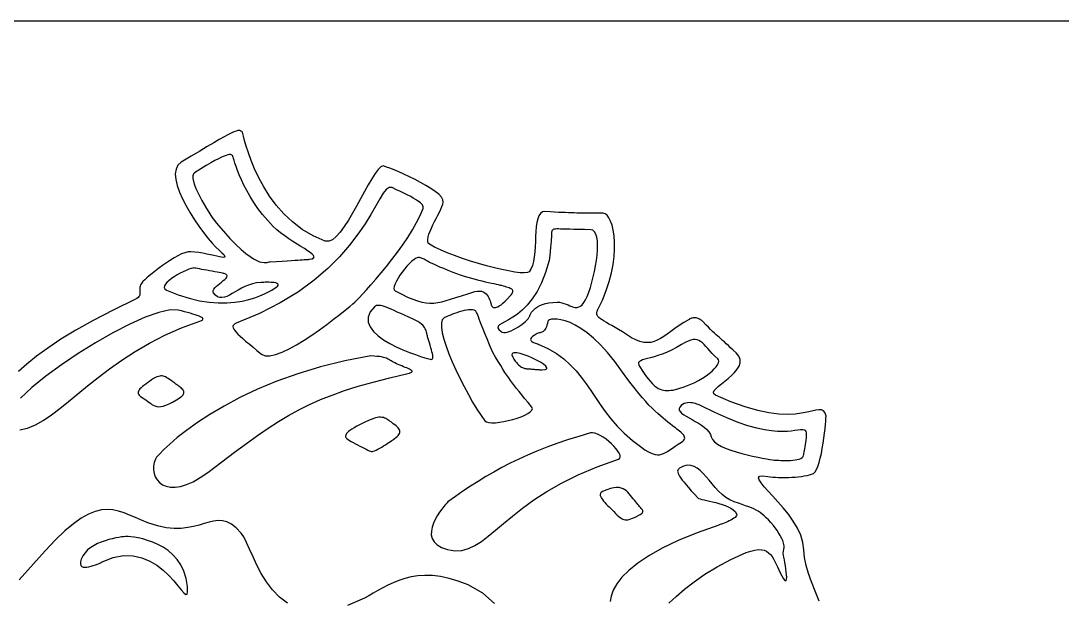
# Model space of a CAD drawing. Extents: x 3 to 102.9, y 3 to 69.3.
# Drawn here: x 59.61 to 76.85, y 59.72 to 69.3 of the extents above; entities that cross this region are included whole.
import ezdxf

# ---------------------------------------------------------------- set-up
doc = ezdxf.new("R2010")
doc.units = 0
doc.layers.add('CUT', color=1, linetype='CONTINUOUS')
doc.layers.add('ENGRAVE', color=7, linetype='CONTINUOUS')

msp = doc.modelspace()

# ---------------------------------------------------------------- linework, layer by layer
at = {"layer": 'CUT'}
msp.add_lwpolyline([(4, 69.3), (9.7, 69.3), (9.7, 66.3), (23.5, 66.3), (23.5, 69.3), (101.9, 69.3, -0.414214), (102.9, 68.3), (102.9, 30.25, -0.414214), (101.9, 29.25), (4, 29.25, -0.414214), (3, 30.25), (3, 68.3, -0.414214)], format="xyb", close=True, dxfattribs=at)
at = {"layer": 'ENGRAVE'}
for points in [[(72.8219, 59.6874), (72.7573, 59.851), (72.6982, 60.0025), (72.6473, 60.1442), (72.607, 60.2783), (72.5801, 60.4072), (72.569, 60.533), (72.5543, 60.655), (72.5172, 60.7762), (72.4618, 60.8955), (72.3923, 61.0116), (72.3129, 61.1235), (72.2277, 61.23), (72.1408, 61.3301), (72.0565, 61.4225), (71.9789, 61.5061), (71.9121, 61.5799), (71.8604, 61.6426), (71.8279, 61.6932), (71.8187, 61.7304), (71.8371, 61.7532), (71.8871, 61.7605), (71.973, 61.751), (72.0108, 61.7455), (72.0534, 61.741), (72.1001, 61.7376), (72.1502, 61.7352), (72.2027, 61.7339), (72.2571, 61.7338), (72.3124, 61.7349), (72.368, 61.7371), (72.423, 61.7406), (72.4767, 61.7453), (72.5282, 61.7514), (72.5768, 61.7587), (72.6218, 61.7674), (72.6624, 61.7775), (72.6977, 61.789), (72.727, 61.802), (72.7535, 61.825), (72.7781, 61.8641), (72.801, 61.9167), (72.8221, 61.9806), (72.8414, 62.0534), (72.8589, 62.1326), (72.8747, 62.2159), (72.8886, 62.301), (72.9008, 62.3854), (72.9112, 62.4668), (72.9199, 62.5427), (72.9268, 62.6109), (72.932, 62.6689), (72.9354, 62.7143), (72.9371, 62.7448), (72.937, 62.758), (72.9177, 62.8094), (72.8922, 62.8405), (72.8591, 62.8549), (72.8171, 62.856), (72.7647, 62.8474), (72.7005, 62.8324), (72.6232, 62.8146), (72.5312, 62.7974), (72.4234, 62.7843), (72.2982, 62.7788), (72.1542, 62.7844), (71.99, 62.8045), (71.8043, 62.8427), (71.5957, 62.9023), (71.3627, 62.9869), (71.104, 63.1), (71.0777, 63.1205), (71.0729, 63.1456), (71.0866, 63.175), (71.1153, 63.2085), (71.1559, 63.2456), (71.205, 63.2861), (71.2594, 63.3295), (71.3159, 63.3756), (71.3711, 63.424), (71.4218, 63.4744), (71.4648, 63.5264), (71.4968, 63.5797), (71.5144, 63.6339), (71.5145, 63.6888), (71.4938, 63.7439), (71.449, 63.799), (71.4004, 63.8446), (71.3573, 63.8846), (71.3188, 63.9198), (71.2843, 63.9509), (71.253, 63.9788), (71.2241, 64.0044), (71.1969, 64.0285), (71.1705, 64.0519), (71.1443, 64.0754), (71.1175, 64.0998), (71.0892, 64.1261), (71.0589, 64.1549), (71.0257, 64.1872), (70.9888, 64.2238), (70.9475, 64.2654), (70.901, 64.313), (70.8806, 64.3322), (70.8604, 64.3476), (70.8405, 64.3596), (70.821, 64.3685), (70.8021, 64.3746), (70.7839, 64.3783), (70.7665, 64.3798), (70.7501, 64.3796), (70.7348, 64.378), (70.7207, 64.3752), (70.7079, 64.3717), (70.6967, 64.3677), (70.687, 64.3636), (70.6791, 64.3597), (70.673, 64.3564), (70.669, 64.354), (70.5834, 64.3021), (70.5056, 64.251), (70.4344, 64.2015), (70.3689, 64.1544), (70.3079, 64.1107), (70.2504, 64.0713), (70.1953, 64.0369), (70.1416, 64.0085), (70.0882, 63.9869), (70.034, 63.9731), (69.978, 63.9679), (69.919, 63.9721), (69.8561, 63.9866), (69.7882, 64.0124), (69.7142, 64.0502), (69.633, 64.101), (69.5657, 64.1452), (69.5029, 64.1843), (69.4448, 64.2189), (69.3915, 64.2495), (69.343, 64.2768), (69.2995, 64.3013), (69.2611, 64.3236), (69.2279, 64.3441), (69.1999, 64.3636), (69.1774, 64.3825), (69.1603, 64.4014), (69.1488, 64.4209), (69.1431, 64.4416), (69.1431, 64.4639), (69.149, 64.4885), (69.161, 64.516), (69.2358, 64.6743), (69.2973, 64.8292), (69.3464, 64.9797), (69.3839, 65.1248), (69.4107, 65.2637), (69.4276, 65.3954), (69.4356, 65.519), (69.4354, 65.6335), (69.4279, 65.738), (69.414, 65.8317), (69.3945, 65.9134), (69.3704, 65.9824), (69.3424, 66.0377), (69.3114, 66.0784), (69.2783, 66.1034), (69.244, 66.112), (69.1589, 66.1122), (69.0839, 66.1124), (69.0174, 66.1126), (68.9581, 66.113), (68.9045, 66.1135), (68.8552, 66.1141), (68.8088, 66.115), (68.7638, 66.1161), (68.7187, 66.1175), (68.6722, 66.1193), (68.6227, 66.1214), (68.569, 66.124), (68.5095, 66.1269), (68.4428, 66.1304), (68.3674, 66.1344), (68.282, 66.139), (68.2403, 66.1325), (68.2073, 66.109), (68.1819, 66.0706), (68.163, 66.0193), (68.1494, 65.9572), (68.1399, 65.8863), (68.1334, 65.8087), (68.1287, 65.7262), (68.1248, 65.6411), (68.1203, 65.5554), (68.1142, 65.471), (68.1054, 65.39), (68.0926, 65.3145), (68.0747, 65.2465), (68.0505, 65.188), (68.019, 65.141), (67.9913, 65.1279), (67.941, 65.1235), (67.871, 65.127), (67.7837, 65.1379), (67.6819, 65.1554), (67.5683, 65.179), (67.4456, 65.2078), (67.3164, 65.2414), (67.1833, 65.2789), (67.0492, 65.3199), (66.9165, 65.3635), (66.7881, 65.4092), (66.6666, 65.4562), (66.5546, 65.504), (66.4548, 65.5518), (66.37, 65.599), (66.3512, 65.618), (66.3421, 65.6449), (66.3416, 65.6788), (66.3486, 65.7188), (66.3618, 65.7636), (66.3802, 65.8125), (66.4026, 65.8643), (66.428, 65.918), (66.4551, 65.9727), (66.4829, 66.0273), (66.5102, 66.0808), (66.5359, 66.1322), (66.5589, 66.1806), (66.578, 66.2248), (66.5921, 66.264), (66.6, 66.297), (66.5943, 66.3364), (66.5678, 66.3796), (66.5234, 66.4258), (66.4639, 66.4741), (66.3922, 66.5236), (66.311, 66.5735), (66.2232, 66.6228), (66.1316, 66.6706), (66.0392, 66.7161), (65.9486, 66.7584), (65.8628, 66.7966), (65.7845, 66.8298), (65.7167, 66.8572), (65.6621, 66.8777), (65.6236, 66.8906), (65.604, 66.895), (65.5661, 66.8792), (65.5219, 66.836), (65.4721, 66.7695), (65.4175, 66.6839), (65.3587, 66.5831), (65.2965, 66.4714), (65.2317, 66.3527), (65.1649, 66.2313), (65.0968, 66.1111), (65.0283, 65.9963), (64.96, 65.891), (64.8926, 65.7993), (64.8269, 65.7252), (64.7635, 65.6729), (64.7034, 65.6465), (64.647, 65.65), (64.4465, 65.7378), (64.2659, 65.8448), (64.1042, 65.9676), (63.9604, 66.1027), (63.8335, 66.2469), (63.7226, 66.3966), (63.6266, 66.5485), (63.5446, 66.6992), (63.4756, 66.8453), (63.4187, 66.9834), (63.3727, 67.1101), (63.3368, 67.2219), (63.31, 67.3155), (63.2912, 67.3875), (63.2795, 67.4345), (63.274, 67.453), (63.2628, 67.4646), (63.2509, 67.4739), (63.2369, 67.48), (63.2195, 67.4824), (63.1974, 67.4803), (63.1693, 67.473), (63.1337, 67.4598), (63.0895, 67.44), (63.0352, 67.4129), (62.9696, 67.3777), (62.8913, 67.3339), (62.799, 67.2806), (62.6913, 67.2172), (62.567, 67.1429), (62.4246, 67.0571), (62.263, 66.959), (62.2075, 66.9087), (62.1751, 66.8423), (62.1637, 66.7621), (62.171, 66.6702), (62.1947, 66.5691), (62.2325, 66.461), (62.2822, 66.3482), (62.3415, 66.233), (62.4082, 66.1176), (62.48, 66.0044), (62.5546, 65.8956), (62.6298, 65.7935), (62.7032, 65.7004), (62.7728, 65.6186), (62.8361, 65.5504), (62.891, 65.498), (62.9348, 65.4581), (62.9642, 65.4276), (62.9802, 65.4054), (62.9837, 65.3907), (62.9758, 65.3827), (62.9575, 65.3804), (62.9296, 65.3828), (62.8934, 65.3893), (62.8496, 65.3987), (62.7994, 65.4102), (62.7437, 65.423), (62.6836, 65.4361), (62.6199, 65.4487), (62.5538, 65.4598), (62.4861, 65.4685), (62.418, 65.474), (62.3738, 65.4709), (62.3232, 65.4581), (62.2675, 65.4367), (62.2079, 65.4081), (62.1456, 65.3736), (62.0817, 65.3345), (62.0174, 65.292), (61.954, 65.2475), (61.8926, 65.2022), (61.8344, 65.1575), (61.7805, 65.1147), (61.7323, 65.0749), (61.6909, 65.0396), (61.6574, 65.0099), (61.633, 64.9873), (61.619, 64.973), (61.6012, 64.9498), (61.5887, 64.9275), (61.5805, 64.906), (61.5759, 64.8853), (61.574, 64.8654), (61.5741, 64.8462), (61.5753, 64.8277), (61.5769, 64.8099), (61.578, 64.7927), (61.5777, 64.7762), (61.5754, 64.7602), (61.5702, 64.7448), (61.5613, 64.7299), (61.5478, 64.7155), (61.529, 64.7015), (61.504, 64.688), (61.1331, 64.5076), (60.8061, 64.3371), (60.5193, 64.1758), (60.2693, 64.0232), (60.0527, 63.8787), (59.8658, 63.7419), (59.7053, 63.612), (59.5676, 63.4886)], [(59.588, 62.521), (59.7173, 62.5533), (59.8466, 62.6072), (59.9774, 62.6802), (60.1114, 62.7701), (60.2503, 62.8746), (60.3957, 62.9914), (60.5492, 63.1181), (60.7125, 63.2525), (60.8872, 63.3922), (61.0751, 63.535), (61.2776, 63.6785), (61.4966, 63.8204), (61.7335, 63.9584), (61.9901, 64.0902), (62.2681, 64.2135), (62.569, 64.326), (62.5946, 64.3361), (62.6114, 64.3462), (62.6198, 64.3562), (62.6205, 64.3664), (62.6139, 64.3766), (62.6006, 64.387), (62.5811, 64.3975), (62.5559, 64.4082), (62.5255, 64.4193), (62.4905, 64.4306), (62.4513, 64.4422), (62.4085, 64.4543), (62.3627, 64.4667), (62.3143, 64.4796), (62.2639, 64.493), (62.212, 64.507), (62.0766, 64.5111), (61.8908, 64.4693), (61.6647, 64.3879), (61.4081, 64.2729), (61.1311, 64.1306), (60.8436, 63.967), (60.5556, 63.7885), (60.2771, 63.601), (60.0181, 63.4108), (59.7885, 63.2241), (59.5983, 63.047)], [(70.3325, 59.6493), (70.4564, 59.7625), (70.5957, 59.8825), (70.753, 60.0067), (70.9309, 60.1321), (71.1323, 60.2562), (71.3598, 60.3761), (71.616, 60.489), (71.6911, 60.5156), (71.7574, 60.5321), (71.8157, 60.5391), (71.8669, 60.5375), (71.9116, 60.528), (71.9507, 60.5112), (71.985, 60.488), (72.0151, 60.4589), (72.042, 60.4247), (72.0662, 60.3862), (72.0888, 60.3441), (72.1103, 60.299), (72.1316, 60.2518), (72.1535, 60.203), (72.1767, 60.1535), (72.202, 60.104), (72.2308, 60.0557), (72.2526, 60.0283), (72.2683, 60.0195), (72.2785, 60.0268), (72.2839, 60.0477), (72.2851, 60.0798), (72.283, 60.1208), (72.2782, 60.168), (72.2715, 60.2191), (72.2634, 60.2717), (72.2547, 60.3233), (72.2462, 60.3715), (72.2384, 60.4138), (72.2322, 60.4477), (72.2281, 60.471), (72.227, 60.481), (72.234, 60.5145), (72.2385, 60.5452), (72.2407, 60.5734), (72.2407, 60.5994), (72.2386, 60.6237), (72.2345, 60.6467), (72.2286, 60.6685), (72.221, 60.6897), (72.2118, 60.7107), (72.2011, 60.7316), (72.1891, 60.753), (72.1758, 60.7752), (72.1615, 60.7985), (72.1461, 60.8233), (72.1299, 60.8501), (72.113, 60.879), (72.0643, 60.9363), (72.0206, 60.9862), (71.9811, 61.0297), (71.9447, 61.0673), (71.9106, 61.0999), (71.8778, 61.1281), (71.8453, 61.1527), (71.8122, 61.1744), (71.7777, 61.1939), (71.7406, 61.212), (71.7002, 61.2293), (71.6554, 61.2467), (71.6053, 61.2649), (71.549, 61.2845), (71.4856, 61.3063), (71.414, 61.331), (71.3428, 61.3623), (71.2767, 61.4036), (71.2152, 61.4528), (71.1575, 61.5079), (71.1029, 61.5668), (71.0507, 61.6276), (71.0003, 61.6882), (70.951, 61.7465), (70.902, 61.8006), (70.8528, 61.8483), (70.8025, 61.8878), (70.7505, 61.9168), (70.6962, 61.9335), (70.6388, 61.9358), (70.5776, 61.9216), (70.512, 61.889), (70.4984, 61.8787), (70.4883, 61.8672), (70.482, 61.854), (70.4796, 61.839), (70.4813, 61.8217), (70.4871, 61.8019), (70.4974, 61.7793), (70.5122, 61.7535), (70.5318, 61.7242), (70.5562, 61.6912), (70.5856, 61.6541), (70.6203, 61.6125), (70.6603, 61.5663), (70.7058, 61.515), (70.757, 61.4583), (70.814, 61.396), (70.8273, 61.3872), (70.8498, 61.3788), (70.8803, 61.3703), (70.9177, 61.3615), (70.9606, 61.3522), (71.0079, 61.3421), (71.0583, 61.3309), (71.1107, 61.3182), (71.1639, 61.304), (71.2165, 61.2877), (71.2675, 61.2693), (71.3155, 61.2483), (71.3593, 61.2246), (71.3979, 61.1978), (71.4298, 61.1677), (71.454, 61.134), (71.4582, 61.1191), (71.4551, 61.1039), (71.4455, 61.0884), (71.4304, 61.0728), (71.4108, 61.0574), (71.3875, 61.0423), (71.3615, 61.0276), (71.3338, 61.0136), (71.3052, 61.0004), (71.2767, 60.9882), (71.2493, 60.9771), (71.2239, 60.9674), (71.2015, 60.9591), (71.1829, 60.9525), (71.1691, 60.9477), (71.161, 60.945), (70.8008, 60.8178), (70.4896, 60.6902), (70.2242, 60.5633), (70.0015, 60.4378), (69.818, 60.3149), (69.6706, 60.1953), (69.556, 60.0801), (69.471, 59.9701), (69.4123, 59.8664), (69.3766, 59.7697), (69.3607, 59.6812)], [(64.0187, 59.6518), (63.8863, 59.7525), (63.7715, 59.8714), (63.6724, 60.0028), (63.5871, 60.1413), (63.5135, 60.2815), (63.4497, 60.4177), (63.3937, 60.5446), (63.3436, 60.6566), (63.2974, 60.7482), (63.253, 60.814), (63.1704, 60.8993), (63.0924, 60.9592), (63.0176, 60.9971), (62.9445, 61.0163), (62.8719, 61.0201), (62.7984, 61.0117), (62.7225, 60.9944), (62.643, 60.9716), (62.5584, 60.9465), (62.4674, 60.9224), (62.3685, 60.9026), (62.2605, 60.8904), (62.1419, 60.889), (62.0113, 60.9018), (61.8675, 60.932), (61.709, 60.983), (61.6025, 61.0256), (61.5024, 61.0687), (61.407, 61.1098), (61.3145, 61.1463), (61.2233, 61.1757), (61.1317, 61.1955), (61.038, 61.2031), (60.9404, 61.1959), (60.8372, 61.1714), (60.7269, 61.127), (60.6075, 61.0602), (60.4775, 60.9685), (60.3352, 60.8493), (60.1788, 60.7), (60.0066, 60.5181), (59.817, 60.301), (59.5763, 60.038)], [(67.4476, 59.645), (67.252, 59.8177), (67.009, 59.954), (66.8481, 60.0164), (66.6968, 60.0619), (66.5547, 60.0918), (66.4211, 60.1077), (66.2956, 60.1109), (66.1777, 60.103), (66.0667, 60.0855), (65.9622, 60.0597), (65.8637, 60.0273), (65.7705, 59.9896), (65.6822, 59.9481), (65.5983, 59.9042), (65.5181, 59.8595), (65.4412, 59.8154), (65.367, 59.7735), (65.295, 59.735), (65.0151, 59.6118)]]:
    msp.add_lwpolyline(points, dxfattribs=at)
for points in [[(63.731, 65.307), (63.838, 65.3142), (63.9316, 65.3203), (64.0128, 65.3256), (64.0825, 65.33), (64.1419, 65.3337), (64.1917, 65.3368), (64.2331, 65.3393), (64.267, 65.3413), (64.2944, 65.3428), (64.3162, 65.3441), (64.3335, 65.3452), (64.3472, 65.3461), (64.3583, 65.3469), (64.3679, 65.3478), (64.3768, 65.3488), (64.386, 65.35), (64.4286, 65.3591), (64.4526, 65.3722), (64.4597, 65.389), (64.4516, 65.4095), (64.4299, 65.4336), (64.3965, 65.461), (64.3529, 65.4917), (64.3009, 65.5255), (64.2422, 65.5623), (64.1784, 65.602), (64.1114, 65.6444), (64.0427, 65.6895), (63.9742, 65.737), (63.9074, 65.7868), (63.8441, 65.8389), (63.786, 65.893), (63.6933, 65.9913), (63.6089, 66.0914), (63.5324, 66.1919), (63.4635, 66.292), (63.402, 66.3904), (63.3474, 66.4861), (63.2996, 66.578), (63.2581, 66.6649), (63.2227, 66.7457), (63.193, 66.8194), (63.1688, 66.8848), (63.1497, 66.9408), (63.1353, 66.9863), (63.1255, 67.0203), (63.1198, 67.0415), (63.118, 67.049), (63.1135, 67.0582), (63.1078, 67.0668), (63.1001, 67.0741), (63.0897, 67.0796), (63.0758, 67.0826), (63.0577, 67.0826), (63.0347, 67.0789), (63.006, 67.071), (62.9709, 67.0583), (62.9286, 67.0401), (62.8784, 67.0159), (62.8196, 66.9852), (62.7514, 66.9472), (62.673, 66.9014), (62.5838, 66.8472), (62.483, 66.784), (62.4635, 66.7621), (62.4548, 66.7295), (62.4558, 66.6876), (62.4654, 66.638), (62.4824, 66.582), (62.5058, 66.521), (62.5344, 66.4566), (62.567, 66.39), (62.6026, 66.3228), (62.64, 66.2563), (62.6782, 66.1921), (62.7159, 66.1315), (62.752, 66.076), (62.7855, 66.0269), (62.8152, 65.9858), (62.84, 65.954), (62.9597, 65.8139), (63.0681, 65.6947), (63.1657, 65.5949), (63.2532, 65.5127), (63.3311, 65.4466), (63.4, 65.3948), (63.4606, 65.3558), (63.5135, 65.3279), (63.5593, 65.3094), (63.5985, 65.2988), (63.6318, 65.2943), (63.6598, 65.2943), (63.6832, 65.2973), (63.7024, 65.3015), (63.7181, 65.3052)], [(65.137, 64.639), (65.1648, 64.6681), (65.207, 64.7129), (65.2619, 64.772), (65.3275, 64.844), (65.4019, 64.9273), (65.4833, 65.0207), (65.5697, 65.1226), (65.6594, 65.2317), (65.7503, 65.3466), (65.8407, 65.4658), (65.9286, 65.5879), (66.0121, 65.7114), (66.0894, 65.835), (66.1586, 65.9573), (66.2177, 66.0767), (66.265, 66.192), (66.2681, 66.2057), (66.2675, 66.2197), (66.263, 66.2343), (66.2543, 66.2495), (66.2413, 66.2656), (66.2237, 66.2827), (66.2014, 66.3008), (66.1741, 66.3201), (66.1416, 66.3408), (66.1037, 66.3631), (66.0602, 66.387), (66.0109, 66.4126), (65.9555, 66.4402), (65.8939, 66.4699), (65.8258, 66.5018), (65.751, 66.536), (65.7036, 66.5391), (65.6562, 66.5068), (65.6054, 66.4426), (65.548, 66.35), (65.4807, 66.2324), (65.4005, 66.0934), (65.3039, 65.9364), (65.1879, 65.7649), (65.0491, 65.5823), (64.8843, 65.3922), (64.6903, 65.1981), (64.4639, 65.0033), (64.2017, 64.8115), (63.9007, 64.626), (63.5575, 64.4503), (63.169, 64.288), (63.1464, 64.2774), (63.1303, 64.2651), (63.1207, 64.2507), (63.1176, 64.2341), (63.1211, 64.215), (63.1311, 64.1932), (63.1476, 64.1685), (63.1706, 64.1407), (63.2002, 64.1096), (63.2363, 64.0749), (63.2789, 64.0364), (63.328, 63.9938), (63.3837, 63.947), (63.446, 63.8958), (63.5147, 63.8398), (63.59, 63.779), (63.6505, 63.7521), (63.7293, 63.7502), (63.8234, 63.7704), (63.93, 63.8095), (64.0462, 63.8644), (64.1692, 63.9322), (64.2961, 64.0097), (64.4239, 64.0939), (64.5498, 64.1816), (64.671, 64.2699), (64.7845, 64.3557), (64.8875, 64.4359), (64.9772, 64.5073), (65.0506, 64.5671), (65.1048, 64.612)], [(68.351, 65.331), (68.2931, 65.1309), (68.2257, 64.9593), (68.1513, 64.8137), (68.072, 64.6917), (67.99, 64.5907), (67.9076, 64.5082), (67.8271, 64.4417), (67.7507, 64.3888), (67.6807, 64.3468), (67.6193, 64.3133), (67.5687, 64.2857), (67.5312, 64.2617), (67.509, 64.2386), (67.5044, 64.214), (67.5197, 64.1853), (67.557, 64.15), (67.5765, 64.1395), (67.6003, 64.1351), (67.6278, 64.1361), (67.6583, 64.142), (67.6911, 64.1521), (67.7257, 64.166), (67.7612, 64.183), (67.7971, 64.2026), (67.8327, 64.2242), (67.8673, 64.2472), (67.9003, 64.2709), (67.9309, 64.295), (67.9586, 64.3187), (67.9826, 64.3415), (68.0023, 64.3628), (68.017, 64.382), (68.0202, 64.3886), (68.0245, 64.3994), (68.0304, 64.4137), (68.0384, 64.4309), (68.049, 64.4504), (68.0628, 64.4715), (68.0802, 64.4937), (68.1017, 64.5164), (68.128, 64.5388), (68.1594, 64.5604), (68.1965, 64.5806), (68.2398, 64.5987), (68.2897, 64.6141), (68.3469, 64.6262), (68.4118, 64.6344), (68.485, 64.638), (68.5242, 64.6359), (68.5616, 64.6291), (68.5974, 64.6188), (68.6317, 64.6062), (68.6646, 64.5925), (68.6963, 64.5791), (68.727, 64.5672), (68.7567, 64.558), (68.7857, 64.5528), (68.8141, 64.5528), (68.8419, 64.5593), (68.8695, 64.5736), (68.8968, 64.5968), (68.9241, 64.6303), (68.9514, 64.6753), (68.979, 64.733), (69.0076, 64.8044), (69.0348, 64.8832), (69.0604, 64.9678), (69.0837, 65.0566), (69.1045, 65.1478), (69.1223, 65.2397), (69.1367, 65.3309), (69.1471, 65.4195), (69.1533, 65.504), (69.1547, 65.5826), (69.151, 65.6537), (69.1417, 65.7157), (69.1264, 65.7669), (69.1046, 65.8056), (69.076, 65.8302), (69.04, 65.839), (68.9349, 65.8405), (68.8427, 65.8422), (68.7624, 65.844), (68.6931, 65.8458), (68.634, 65.8475), (68.5842, 65.849), (68.5428, 65.8502), (68.5089, 65.8509), (68.4816, 65.851), (68.4601, 65.8504), (68.4435, 65.849), (68.431, 65.8467), (68.4215, 65.8434), (68.4143, 65.8389), (68.4084, 65.8331), (68.403, 65.826), (68.3994, 65.82), (68.3969, 65.8141), (68.3952, 65.8074), (68.394, 65.7993), (68.3933, 65.789), (68.3927, 65.7759), (68.3921, 65.7592), (68.3912, 65.7382), (68.39, 65.7123), (68.388, 65.6806), (68.3852, 65.6426), (68.3813, 65.5973), (68.3762, 65.5443), (68.3696, 65.4827), (68.3612, 65.4118)], [(67.571, 64.912), (67.5464, 64.9174), (67.5162, 64.9237), (67.4811, 64.9311), (67.4413, 64.9396), (67.3973, 64.9491), (67.3496, 64.9597), (67.2987, 64.9714), (67.2449, 64.9843), (67.1887, 64.9982), (67.1305, 65.0134), (67.0708, 65.0297), (67.01, 65.0473), (66.9486, 65.0661), (66.887, 65.0861), (66.8257, 65.1074), (66.765, 65.13), (66.6805, 65.1635), (66.6067, 65.1937), (66.5429, 65.2207), (66.488, 65.2449), (66.4412, 65.2663), (66.4016, 65.2851), (66.3684, 65.3017), (66.3406, 65.3161), (66.3174, 65.3287), (66.2978, 65.3395), (66.2811, 65.3488), (66.2662, 65.3568), (66.2523, 65.3638), (66.2386, 65.3698), (66.2241, 65.3751), (66.208, 65.38), (66.1829, 65.3797), (66.1524, 65.3678), (66.1175, 65.3457), (66.0795, 65.3151), (66.0395, 65.2773), (65.9986, 65.234), (65.9582, 65.1866), (65.9193, 65.1366), (65.883, 65.0856), (65.8506, 65.035), (65.8233, 64.9863), (65.8022, 64.9411), (65.7884, 64.9009), (65.7832, 64.8671), (65.7876, 64.8413), (65.803, 64.825), (65.9118, 64.7692), (66.0089, 64.7231), (66.096, 64.6864), (66.1748, 64.6585), (66.2472, 64.6387), (66.3148, 64.6267), (66.3796, 64.6218), (66.4433, 64.6236), (66.5075, 64.6315), (66.5742, 64.645), (66.645, 64.6635), (66.7218, 64.6865), (66.8064, 64.7135), (66.9004, 64.7439), (67.0057, 64.7773), (67.124, 64.813), (67.1645, 64.8217), (67.2007, 64.8233), (67.2328, 64.8187), (67.2611, 64.8088), (67.2859, 64.7943), (67.3073, 64.7762), (67.3257, 64.7554), (67.3413, 64.7326), (67.3543, 64.7089), (67.365, 64.685), (67.3736, 64.6618), (67.3805, 64.6402), (67.3858, 64.621), (67.3898, 64.6052), (67.3928, 64.5936), (67.395, 64.587), (67.3977, 64.5815), (67.4016, 64.575), (67.4068, 64.5679), (67.4137, 64.5612), (67.4224, 64.5553), (67.4332, 64.551), (67.4463, 64.5489), (67.462, 64.5498), (67.4805, 64.5542), (67.5021, 64.5629), (67.5269, 64.5765), (67.5553, 64.5957), (67.5875, 64.6212), (67.6236, 64.6536), (67.6641, 64.6937), (67.709, 64.742), (67.7262, 64.7625), (67.7389, 64.7806), (67.7474, 64.7967), (67.7518, 64.8107), (67.7525, 64.8232), (67.7495, 64.8341), (67.7432, 64.8438), (67.7338, 64.8525), (67.7214, 64.8604), (67.7062, 64.8677), (67.6886, 64.8747), (67.6688, 64.8815), (67.6469, 64.8884), (67.6231, 64.8957), (67.5978, 64.9035)], [(63.582, 64.965), (63.5096, 64.9574), (63.4413, 64.9424), (63.3768, 64.9215), (63.3159, 64.8962), (63.2585, 64.8679), (63.2043, 64.8382), (63.1532, 64.8086), (63.1049, 64.7805), (63.0593, 64.7555), (63.0161, 64.735), (62.9752, 64.7205), (62.9364, 64.7136), (62.8995, 64.7157), (62.8642, 64.7283), (62.8305, 64.7529), (62.798, 64.791), (62.7896, 64.812), (62.7917, 64.8339), (62.8027, 64.8566), (62.8208, 64.8797), (62.8443, 64.9031), (62.8715, 64.9265), (62.9007, 64.9498), (62.9301, 64.9726), (62.9581, 64.9948), (62.983, 65.0161), (63.003, 65.0363), (63.0164, 65.0552), (63.0215, 65.0726), (63.0166, 65.0881), (63, 65.1017), (62.97, 65.113), (62.9625, 65.1146), (62.9462, 65.1178), (62.9223, 65.1224), (62.8919, 65.1281), (62.8564, 65.1347), (62.8168, 65.142), (62.7746, 65.1498), (62.7308, 65.1579), (62.6866, 65.166), (62.6435, 65.1739), (62.6024, 65.1814), (62.5647, 65.1882), (62.5316, 65.1943), (62.5043, 65.1992), (62.484, 65.2029), (62.472, 65.205), (62.4526, 65.204), (62.4235, 65.1966), (62.3864, 65.1835), (62.3433, 65.1655), (62.2959, 65.1434), (62.2461, 65.1179), (62.1957, 65.0897), (62.1466, 65.0596), (62.1006, 65.0284), (62.0596, 64.9967), (62.0253, 64.9654), (61.9996, 64.9351), (61.9844, 64.9067), (61.9815, 64.8809), (61.9928, 64.8584), (62.02, 64.84), (62.2099, 64.7618), (62.3905, 64.7031), (62.5617, 64.6619), (62.7233, 64.6365), (62.8749, 64.6249), (63.0165, 64.6254), (63.1478, 64.636), (63.2685, 64.655), (63.3785, 64.6804), (63.4776, 64.7105), (63.5655, 64.7433), (63.642, 64.777), (63.7069, 64.8098), (63.76, 64.8398), (63.8011, 64.8651), (63.83, 64.884), (63.8538, 64.9026), (63.8661, 64.9182), (63.8683, 64.9313), (63.8617, 64.9419), (63.8476, 64.9504), (63.8274, 64.9569), (63.8024, 64.9617), (63.7739, 64.965), (63.7433, 64.967), (63.7119, 64.968), (63.6811, 64.9682), (63.6521, 64.9678), (63.6264, 64.9671), (63.6052, 64.9662), (63.59, 64.9654)], [(66.341, 64.066), (66.3359, 64.0799), (66.3318, 64.0947), (66.3282, 64.1103), (66.3247, 64.1267), (66.3207, 64.1436), (66.3158, 64.1612), (66.3093, 64.1794), (66.3009, 64.198), (66.2899, 64.217), (66.276, 64.2364), (66.2585, 64.2562), (66.2371, 64.2761), (66.2111, 64.2962), (66.1801, 64.3164), (66.1436, 64.3367), (66.101, 64.357), (66.0269, 64.39), (65.9584, 64.4209), (65.8954, 64.4493), (65.8376, 64.4754), (65.7848, 64.499), (65.7367, 64.5199), (65.6931, 64.5381), (65.6538, 64.5535), (65.6184, 64.566), (65.5868, 64.5755), (65.5588, 64.5819), (65.534, 64.5851), (65.5123, 64.585), (65.4934, 64.5815), (65.477, 64.5746), (65.463, 64.564), (65.3905, 64.4758), (65.3571, 64.3902), (65.358, 64.3077), (65.3886, 64.2287), (65.4441, 64.1536), (65.5199, 64.0827), (65.6113, 64.0166), (65.7136, 63.9555), (65.8221, 63.8999), (65.9321, 63.8502), (66.0389, 63.8068), (66.1379, 63.77), (66.2242, 63.7404), (66.2933, 63.7182), (66.3405, 63.704), (66.361, 63.698), (66.3811, 63.6928), (66.3972, 63.6913), (66.4097, 63.6936), (66.4186, 63.6997), (66.4244, 63.7095), (66.4271, 63.7231), (66.4271, 63.7405), (66.4245, 63.7616), (66.4196, 63.7865), (66.4127, 63.8152), (66.404, 63.8476), (66.3936, 63.8838), (66.3819, 63.9237), (66.3691, 63.9674), (66.3554, 64.0148)], [(67.416, 63.815), (67.3672, 63.929), (67.3252, 64.0294), (67.2893, 64.117), (67.259, 64.1928), (67.2336, 64.2577), (67.2126, 64.3125), (67.1953, 64.3582), (67.1813, 64.3956), (67.1698, 64.4257), (67.1604, 64.4493), (67.1523, 64.4674), (67.1452, 64.4809), (67.1382, 64.4905), (67.1309, 64.4973), (67.1227, 64.5022), (67.113, 64.506), (67.0855, 64.5118), (67.0543, 64.5135), (67.0199, 64.5116), (66.9831, 64.5065), (66.9446, 64.4988), (66.9052, 64.4889), (66.8654, 64.4773), (66.8261, 64.4645), (66.788, 64.451), (66.7516, 64.4373), (66.7178, 64.4239), (66.6873, 64.4112), (66.6608, 64.3998), (66.6389, 64.3901), (66.6224, 64.3827), (66.612, 64.378), (66.5818, 64.3476), (66.568, 64.2947), (66.5692, 64.2218), (66.5838, 64.1317), (66.6105, 64.027), (66.6478, 63.9103), (66.6942, 63.7843), (66.7485, 63.6517), (66.8091, 63.5152), (66.8746, 63.3774), (66.9435, 63.2409), (67.0145, 63.1084), (67.086, 62.9827), (67.1568, 62.8662), (67.2252, 62.7618), (67.29, 62.672), (67.3142, 62.6544), (67.3525, 62.6438), (67.4026, 62.6397), (67.4621, 62.6415), (67.5288, 62.6486), (67.6003, 62.6602), (67.6743, 62.676), (67.7484, 62.6951), (67.8202, 62.7171), (67.8875, 62.7413), (67.948, 62.7671), (67.9992, 62.7939), (68.0388, 62.8211), (68.0646, 62.8481), (68.0741, 62.8743), (68.065, 62.899), (68.0023, 62.9766), (67.9468, 63.045), (67.8975, 63.1056), (67.8536, 63.1597), (67.8142, 63.2088), (67.7783, 63.2542), (67.745, 63.2974), (67.7135, 63.3397), (67.6828, 63.3826), (67.6521, 63.4274), (67.6204, 63.4756), (67.5869, 63.5284), (67.5506, 63.5874), (67.5106, 63.6539), (67.466, 63.7293)], [(70.395, 62.591), (70.3573, 62.6217), (70.3185, 62.6528), (70.2786, 62.6849), (70.2374, 62.7187), (70.1946, 62.7547), (70.1501, 62.7936), (70.1037, 62.836), (70.0551, 62.8826), (70.0043, 62.934), (69.951, 62.9908), (69.8951, 63.0537), (69.8363, 63.1233), (69.7745, 63.2001), (69.7095, 63.285), (69.641, 63.3784), (69.569, 63.481), (69.4423, 63.6554), (69.3196, 63.806), (69.2014, 63.9343), (69.0883, 64.042), (68.9808, 64.1308), (68.8795, 64.2022), (68.7849, 64.2579), (68.6977, 64.2996), (68.6184, 64.3289), (68.5476, 64.3474), (68.4858, 64.3568), (68.4336, 64.3586), (68.3915, 64.3547), (68.3602, 64.3465), (68.3402, 64.3357), (68.332, 64.324), (68.3244, 64.2867), (68.3162, 64.255), (68.3074, 64.2285), (68.298, 64.2066), (68.2881, 64.1887), (68.2775, 64.1744), (68.2663, 64.1631), (68.2545, 64.1542), (68.2421, 64.1474), (68.2291, 64.1419), (68.2155, 64.1373), (68.2012, 64.133), (68.1864, 64.1286), (68.1709, 64.1235), (68.1547, 64.1171), (68.138, 64.109), (68.1019, 64.0879), (68.0756, 64.0686), (68.058, 64.0509), (68.0481, 64.0349), (68.0449, 64.0203), (68.0474, 64.0073), (68.0547, 63.9956), (68.0658, 63.9854), (68.0795, 63.9764), (68.095, 63.9687), (68.1113, 63.9621), (68.1273, 63.9567), (68.1421, 63.9523), (68.1546, 63.949), (68.1639, 63.9465), (68.169, 63.945), (68.3307, 63.8691), (68.4716, 63.7862), (68.5945, 63.697), (68.7025, 63.6019), (68.7983, 63.5017), (68.885, 63.3969), (68.9653, 63.2881), (69.0422, 63.1759), (69.1187, 63.0609), (69.1976, 62.9438), (69.2818, 62.8251), (69.3742, 62.7054), (69.4777, 62.5853), (69.5952, 62.4655), (69.7297, 62.3465), (69.884, 62.229), (69.9385, 62.1921), (69.9875, 62.1624), (70.0317, 62.1398), (70.0719, 62.1237), (70.1091, 62.1139), (70.1439, 62.11), (70.1773, 62.1116), (70.21, 62.1185), (70.2428, 62.1303), (70.2766, 62.1465), (70.3122, 62.167), (70.3503, 62.1913), (70.3919, 62.2191), (70.4376, 62.2501), (70.4884, 62.2838), (70.545, 62.32), (70.5668, 62.3358), (70.5822, 62.3517), (70.5917, 62.3677), (70.5958, 62.3839), (70.595, 62.4001), (70.5896, 62.4166), (70.5803, 62.4331), (70.5675, 62.4499), (70.5516, 62.4668), (70.5332, 62.4839), (70.5126, 62.5012), (70.4904, 62.5187), (70.4671, 62.5364), (70.4431, 62.5544), (70.4189, 62.5726)], [(70.403, 63.18), (70.4982, 63.2062), (70.5882, 63.236), (70.6726, 63.2688), (70.7514, 63.304), (70.8241, 63.341), (70.8904, 63.3793), (70.9501, 63.4183), (71.003, 63.4573), (71.0487, 63.4957), (71.0869, 63.533), (71.1174, 63.5686), (71.1399, 63.6019), (71.1541, 63.6322), (71.1597, 63.6591), (71.1564, 63.6819), (71.144, 63.7), (71.0953, 63.7464), (71.0521, 63.7907), (71.0135, 63.8325), (70.9787, 63.8713), (70.9469, 63.9067), (70.9171, 63.9381), (70.8885, 63.9652), (70.8604, 63.9875), (70.8317, 64.0045), (70.8017, 64.0157), (70.7696, 64.0206), (70.7344, 64.0189), (70.6952, 64.0101), (70.6514, 63.9936), (70.6019, 63.9691), (70.546, 63.936), (70.4592, 63.885), (70.376, 63.8422), (70.297, 63.8068), (70.2225, 63.7776), (70.1531, 63.7539), (70.0891, 63.7345), (70.0311, 63.7185), (69.9795, 63.7049), (69.9347, 63.6927), (69.8972, 63.681), (69.8675, 63.6689), (69.846, 63.6552), (69.8331, 63.639), (69.8293, 63.6194), (69.8352, 63.5954), (69.851, 63.566), (69.9012, 63.4904), (69.9472, 63.4251), (69.9893, 63.3694), (70.0281, 63.3226), (70.064, 63.2838), (70.0976, 63.2524), (70.1291, 63.2277), (70.1593, 63.2087), (70.1884, 63.195), (70.2169, 63.1856), (70.2454, 63.1799), (70.2743, 63.177), (70.304, 63.1764), (70.3351, 63.1771), (70.3679, 63.1786)], [(67.981, 63.536), (67.9966, 63.5352), (68.0122, 63.5342), (68.0278, 63.5332), (68.0434, 63.5321), (68.059, 63.5309), (68.0747, 63.5296), (68.0903, 63.5283), (68.106, 63.527), (68.1217, 63.5257), (68.1373, 63.5244), (68.153, 63.5231), (68.1686, 63.5219), (68.1842, 63.5208), (68.1998, 63.5198), (68.2154, 63.5188), (68.231, 63.518), (68.2867, 63.5205), (68.3135, 63.5328), (68.3151, 63.553), (68.2953, 63.5795), (68.2578, 63.6103), (68.2064, 63.6438), (68.1447, 63.678), (68.0766, 63.7112), (68.0058, 63.7417), (67.936, 63.7676), (67.8711, 63.7871), (67.8146, 63.7984), (67.7704, 63.7998), (67.7423, 63.7893), (67.7339, 63.7653), (67.749, 63.726), (67.7702, 63.692), (67.7907, 63.6625), (67.8104, 63.6372), (67.8293, 63.6157), (67.8473, 63.5978), (67.8645, 63.583), (67.8808, 63.5711), (67.8961, 63.5616), (67.9105, 63.5544), (67.9239, 63.5489), (67.9362, 63.545), (67.9474, 63.5422), (67.9576, 63.5403), (67.9666, 63.5388), (67.9744, 63.5375)], [(65.403, 63.747), (64.9695, 63.6643), (64.565, 63.5649), (64.1893, 63.4516), (63.8422, 63.3273), (63.5236, 63.195), (63.2332, 63.0575), (62.9707, 62.9178), (62.736, 62.7787), (62.5289, 62.6433), (62.3491, 62.5144), (62.1965, 62.3948), (62.0708, 62.2876), (61.9718, 62.1956), (61.8993, 62.1217), (61.8531, 62.0689), (61.833, 62.04), (61.8123, 61.9805), (61.802, 61.9196), (61.8019, 61.8589), (61.812, 61.8), (61.8323, 61.7446), (61.8626, 61.6942), (61.9029, 61.6504), (61.9531, 61.6149), (62.0132, 61.5892), (62.0831, 61.5749), (62.1627, 61.5737), (62.2519, 61.587), (62.3507, 61.6167), (62.4591, 61.6641), (62.5769, 61.7311), (62.704, 61.819), (62.9344, 61.9923), (63.146, 62.1509), (63.3422, 62.2958), (63.5263, 62.4282), (63.7017, 62.5492), (63.8717, 62.66), (64.0396, 62.7616), (64.2089, 62.8554), (64.3828, 62.9423), (64.5648, 63.0236), (64.7581, 63.1003), (64.9662, 63.1736), (65.1924, 63.2447), (65.44, 63.3147), (65.7124, 63.3848), (66.013, 63.456), (66.0414, 63.4633), (66.0623, 63.4708), (66.076, 63.4783), (66.0832, 63.486), (66.0843, 63.494), (66.08, 63.5021), (66.0707, 63.5106), (66.057, 63.5194), (66.0394, 63.5285), (66.0184, 63.5381), (65.9946, 63.548), (65.9686, 63.5585), (65.9407, 63.5695), (65.9117, 63.5811), (65.8819, 63.5932), (65.852, 63.606), (65.8231, 63.6195), (65.7977, 63.6325), (65.7752, 63.6451), (65.7547, 63.6571), (65.7356, 63.6686), (65.7171, 63.6795), (65.6984, 63.6898), (65.6789, 63.6994), (65.6577, 63.7082), (65.6343, 63.7164), (65.6077, 63.7237), (65.5774, 63.7302), (65.5424, 63.7358), (65.5022, 63.7405), (65.456, 63.7442)], [(61.771, 63.352), (61.7369, 63.3263), (61.7042, 63.3024), (61.6734, 63.28), (61.6449, 63.259), (61.6192, 63.2392), (61.5967, 63.2202), (61.5779, 63.202), (61.5633, 63.1842), (61.5531, 63.1668), (61.5481, 63.1495), (61.5484, 63.1321), (61.5547, 63.1143), (61.5674, 63.0961), (61.5868, 63.0771), (61.6136, 63.0571), (61.648, 63.036), (61.676, 63.0185), (61.7019, 62.9999), (61.7264, 62.9811), (61.7504, 62.9627), (61.7744, 62.9457), (61.7994, 62.9308), (61.826, 62.9187), (61.8549, 62.9104), (61.8869, 62.9065), (61.9227, 62.9079), (61.963, 62.9154), (62.0087, 62.9298), (62.0604, 62.9519), (62.1188, 62.9824), (62.1848, 63.0222), (62.259, 63.072), (62.2783, 63.0874), (62.2922, 63.1027), (62.3012, 63.1177), (62.3056, 63.1324), (62.3059, 63.147), (62.3024, 63.1614), (62.2957, 63.1755), (62.286, 63.1895), (62.2739, 63.2033), (62.2596, 63.2169), (62.2438, 63.2303), (62.2267, 63.2436), (62.2087, 63.2567), (62.1903, 63.2696), (62.172, 63.2824), (62.154, 63.295), (62.1222, 63.3178), (62.0937, 63.3386), (62.068, 63.3573), (62.0447, 63.3737), (62.0231, 63.3877), (62.0029, 63.3992), (61.9836, 63.4081), (61.9648, 63.4142), (61.9458, 63.4176), (61.9263, 63.418), (61.9058, 63.4153), (61.8837, 63.4095), (61.8597, 63.4003), (61.8332, 63.3878), (61.8038, 63.3717)], [(72.075, 62.021), (72.0962, 62.0206), (72.1227, 62.0196), (72.1537, 62.0183), (72.1884, 62.0169), (72.2258, 62.0158), (72.265, 62.0153), (72.3051, 62.0156), (72.3454, 62.017), (72.3848, 62.0198), (72.4225, 62.0243), (72.4577, 62.0308), (72.4894, 62.0396), (72.5168, 62.0509), (72.5389, 62.065), (72.555, 62.0823), (72.564, 62.103), (72.5663, 62.1129), (72.5701, 62.1295), (72.575, 62.1518), (72.5806, 62.179), (72.5867, 62.2098), (72.5929, 62.2435), (72.5988, 62.279), (72.6041, 62.3154), (72.6085, 62.3516), (72.6117, 62.3866), (72.6132, 62.4195), (72.6128, 62.4494), (72.6101, 62.4751), (72.6048, 62.4958), (72.5966, 62.5104), (72.585, 62.518), (72.5501, 62.524), (72.5116, 62.5237), (72.4682, 62.519), (72.4187, 62.5118), (72.3616, 62.504), (72.2958, 62.4975), (72.2198, 62.4942), (72.1325, 62.496), (72.0325, 62.5048), (71.9184, 62.5224), (71.7891, 62.5509), (71.6431, 62.592), (71.4792, 62.6476), (71.2961, 62.7198), (71.0925, 62.8103), (70.867, 62.921), (70.8602, 62.9245), (70.8493, 62.9297), (70.8348, 62.9362), (70.8172, 62.9435), (70.7969, 62.9509), (70.7742, 62.9581), (70.7497, 62.9645), (70.7237, 62.9695), (70.6968, 62.9727), (70.6692, 62.9736), (70.6416, 62.9716), (70.6142, 62.9663), (70.5875, 62.9571), (70.5619, 62.9434), (70.538, 62.9249), (70.516, 62.901), (70.5038, 62.8755), (70.5059, 62.8502), (70.5205, 62.825), (70.5458, 62.7996), (70.58, 62.7738), (70.6213, 62.7474), (70.668, 62.7202), (70.7182, 62.692), (70.7703, 62.6626), (70.8224, 62.6317), (70.8728, 62.5992), (70.9196, 62.5649), (70.9611, 62.5285), (70.9955, 62.4899), (71.0211, 62.4488), (71.036, 62.405), (71.0544, 62.3628), (71.0905, 62.3227), (71.1418, 62.2849), (71.2058, 62.2494), (71.2801, 62.2162), (71.3622, 62.1854), (71.4497, 62.1571), (71.5401, 62.1312), (71.631, 62.108), (71.72, 62.0873), (71.8045, 62.0693), (71.8821, 62.054), (71.9505, 62.0415), (72.007, 62.0318), (72.0493, 62.0249)], [(65.746, 62.644), (65.74, 62.6482), (65.7322, 62.6543), (65.7225, 62.6621), (65.7111, 62.6711), (65.698, 62.6808), (65.6831, 62.6908), (65.6666, 62.7007), (65.6485, 62.71), (65.6288, 62.7183), (65.6075, 62.7253), (65.5847, 62.7304), (65.5604, 62.7332), (65.5346, 62.7333), (65.5075, 62.7302), (65.4789, 62.7236), (65.449, 62.713), (65.3634, 62.6765), (65.2889, 62.643), (65.2246, 62.6123), (65.1698, 62.5843), (65.1238, 62.5589), (65.0858, 62.5357), (65.0551, 62.5148), (65.031, 62.4959), (65.0127, 62.4788), (64.9994, 62.4635), (64.9905, 62.4497), (64.9852, 62.4372), (64.9827, 62.426), (64.9824, 62.4158), (64.9834, 62.4066), (64.985, 62.398), (64.9906, 62.3898), (65.0035, 62.3785), (65.023, 62.3646), (65.0478, 62.3487), (65.0771, 62.3311), (65.1098, 62.3124), (65.1449, 62.293), (65.1815, 62.2734), (65.2185, 62.254), (65.2549, 62.2355), (65.2897, 62.2181), (65.3219, 62.2024), (65.3506, 62.1889), (65.3746, 62.178), (65.3931, 62.1702), (65.405, 62.166), (65.42, 62.1652), (65.4396, 62.169), (65.4629, 62.1768), (65.4893, 62.1881), (65.5181, 62.2023), (65.5486, 62.2187), (65.58, 62.2368), (65.6116, 62.2559), (65.6428, 62.2755), (65.6729, 62.2949), (65.701, 62.3136), (65.7266, 62.331), (65.7489, 62.3464), (65.7672, 62.3593), (65.7808, 62.369), (65.789, 62.375), (65.8147, 62.3943), (65.836, 62.4125), (65.8531, 62.4298), (65.8661, 62.4463), (65.8751, 62.4622), (65.8802, 62.4777), (65.8815, 62.4929), (65.8792, 62.508), (65.8735, 62.5231), (65.8644, 62.5385), (65.852, 62.5542), (65.8365, 62.5705), (65.8181, 62.5874), (65.7967, 62.6052), (65.7727, 62.624)], [(66.675, 61.33), (66.6614, 61.3152), (66.6384, 61.2891), (66.6083, 61.2531), (66.5736, 61.2087), (66.5367, 61.1573), (66.4999, 61.1003), (66.4656, 61.0392), (66.4363, 60.9754), (66.4143, 60.9104), (66.402, 60.8456), (66.4019, 60.7824), (66.4163, 60.7224), (66.4476, 60.6669), (66.4982, 60.6173), (66.5705, 60.5752), (66.667, 60.542), (66.7925, 60.5215), (66.9082, 60.5268), (67.0177, 60.5557), (67.1244, 60.6058), (67.2321, 60.6748), (67.3443, 60.7607), (67.4645, 60.8609), (67.5964, 60.9734), (67.7435, 61.0958), (67.9094, 61.2258), (68.0977, 61.3612), (68.3119, 61.4998), (68.5557, 61.6392), (68.8326, 61.7772), (69.1461, 61.9116), (69.5, 62.04), (69.5208, 62.0534), (69.5291, 62.0745), (69.526, 62.102), (69.5129, 62.1346), (69.491, 62.1712), (69.4616, 62.2103), (69.4259, 62.2509), (69.3854, 62.2916), (69.3411, 62.3312), (69.2945, 62.3684), (69.2468, 62.4021), (69.1992, 62.4308), (69.1531, 62.4534), (69.1096, 62.4687), (69.0702, 62.4753), (69.036, 62.472), (68.8412, 62.4149), (68.6559, 62.3563), (68.4795, 62.2961), (68.3113, 62.2344), (68.1506, 62.1708), (67.9966, 62.1055), (67.8488, 62.0382), (67.7062, 61.9689), (67.5684, 61.8974), (67.4345, 61.8238), (67.3039, 61.7478), (67.1758, 61.6695), (67.0496, 61.5886), (66.9245, 61.5051), (66.7999, 61.4189)], [(69.787, 61.331), (69.7632, 61.3563), (69.7411, 61.3829), (69.7202, 61.4101), (69.6997, 61.4373), (69.6789, 61.4637), (69.6571, 61.4885), (69.6337, 61.5112), (69.608, 61.531), (69.5793, 61.5472), (69.5469, 61.559), (69.5101, 61.5659), (69.4683, 61.567), (69.4208, 61.5616), (69.3669, 61.5492), (69.3058, 61.5289), (69.237, 61.5), (69.2162, 61.4871), (69.2035, 61.4717), (69.1981, 61.4539), (69.1991, 61.4342), (69.2059, 61.4129), (69.2175, 61.3904), (69.2332, 61.3669), (69.2521, 61.3429), (69.2735, 61.3186), (69.2965, 61.2944), (69.3204, 61.2706), (69.3443, 61.2476), (69.3674, 61.2257), (69.3889, 61.2052), (69.4081, 61.1865), (69.424, 61.17), (69.4533, 61.138), (69.4801, 61.1105), (69.5047, 61.0874), (69.5276, 61.0685), (69.5494, 61.0536), (69.5704, 61.0425), (69.5911, 61.0352), (69.6119, 61.0314), (69.6333, 61.0309), (69.6558, 61.0337), (69.6797, 61.0394), (69.7057, 61.0481), (69.734, 61.0594), (69.7652, 61.0733), (69.7997, 61.0895), (69.838, 61.108), (69.8605, 61.1197), (69.8778, 61.1308), (69.8904, 61.1416), (69.8987, 61.1523), (69.9029, 61.1629), (69.9034, 61.1737), (69.9007, 61.1849), (69.895, 61.1966), (69.8867, 61.2091), (69.8763, 61.2224), (69.8639, 61.2368), (69.8501, 61.2524), (69.8351, 61.2695), (69.8194, 61.2882), (69.8032, 61.3086)], [(61.358, 60.758), (61.3398, 60.7563), (61.3112, 60.7532), (61.2736, 60.7484), (61.2284, 60.7415), (61.1771, 60.7323), (61.1209, 60.7203), (61.0615, 60.7054), (61, 60.687), (60.938, 60.6649), (60.8768, 60.6388), (60.8179, 60.6084), (60.7626, 60.5732), (60.7124, 60.533), (60.6686, 60.4875), (60.6327, 60.4363), (60.606, 60.379), (60.5941, 60.335), (60.5928, 60.3011), (60.6008, 60.2762), (60.6167, 60.2593), (60.6393, 60.2496), (60.6673, 60.246), (60.6992, 60.2476), (60.7339, 60.2534), (60.7699, 60.2624), (60.8061, 60.2736), (60.841, 60.2861), (60.8733, 60.299), (60.9018, 60.3112), (60.9251, 60.3217), (60.942, 60.3296), (60.951, 60.334), (61.1353, 60.4069), (61.3062, 60.4391), (61.4639, 60.4364), (61.6084, 60.4048), (61.7399, 60.3503), (61.8585, 60.2786), (61.9644, 60.1959), (62.0576, 60.1079), (62.1383, 60.0206), (62.2067, 59.9399), (62.2628, 59.8717), (62.3068, 59.822), (62.3387, 59.7966), (62.3589, 59.8016), (62.3672, 59.8427), (62.364, 59.926), (62.3431, 60.0608), (62.3064, 60.1802), (62.2559, 60.2851), (62.194, 60.3763), (62.1228, 60.455), (62.0446, 60.522), (61.9614, 60.5783), (61.8756, 60.6247), (61.7894, 60.6624), (61.7049, 60.6922), (61.6243, 60.715), (61.5499, 60.7318), (61.4839, 60.7435), (61.4284, 60.7512), (61.3857, 60.7557)]]:
    msp.add_lwpolyline(points, close=True, dxfattribs=at)

doc.saveas('drawing.dxf')
